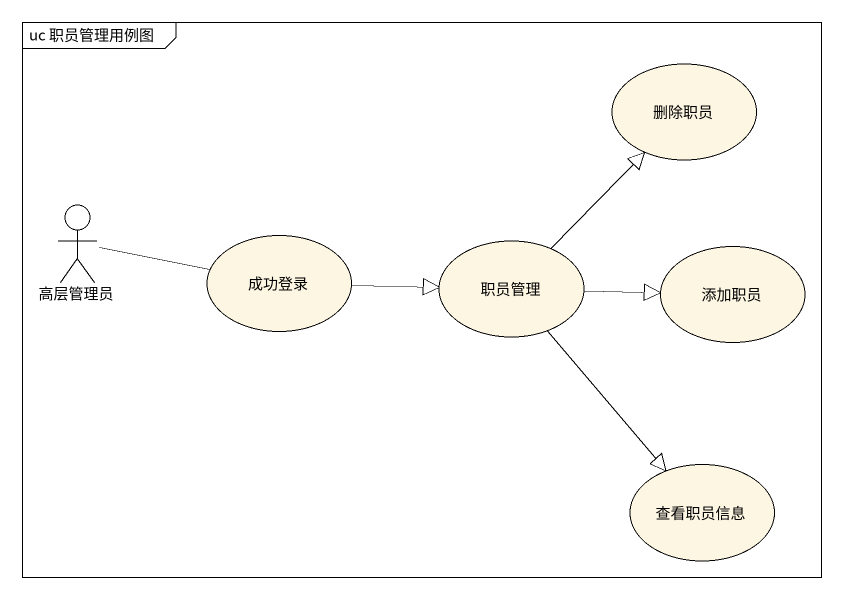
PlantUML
@startuml
mainframe uc 职员管理用例图
usecase 删除职员
actor 高层管理员
usecase 成功登录
usecase 职员管理
usecase 添加职员
usecase 查看职员信息
高层管理员 -right- 成功登录
成功登录 -right-|> 职员管理
职员管理 -up-|> 删除职员
职员管理 -right-|> 添加职员
职员管理 --|> 查看职员信息
@enduml
